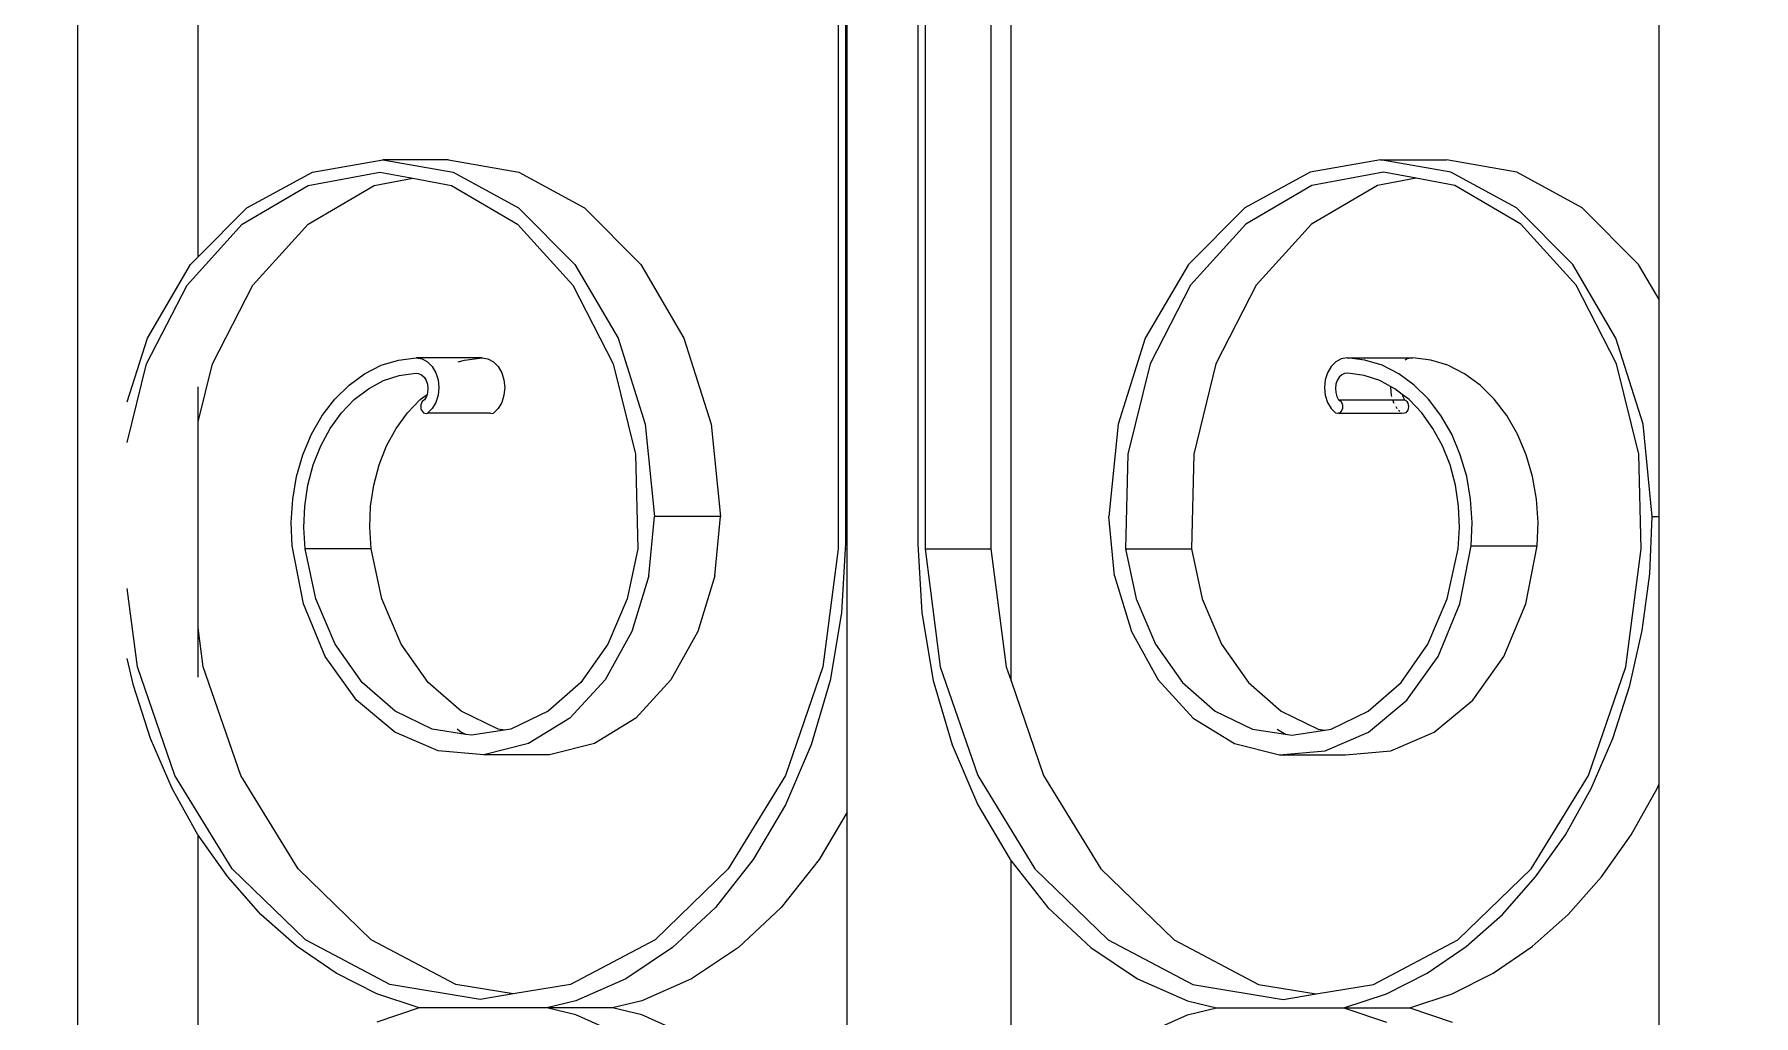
# Model space of a CAD drawing. Header units: millimetres. Extents: x 173236 to 801264, y -94969 to 615039.
# Drawn here: x 549264.1 to 549455.5, y -2539.9 to -2430.7 of the extents above; entities that cross this region are included whole.
import ezdxf

# ---------------------------------------------------------------- set-up
doc = ezdxf.new("R2010")
doc.units = ezdxf.units.MM
doc.header["$MEASUREMENT"] = 0
doc.header["$PDMODE"] = 2
for name, color, linetype in [('VOX-A-ANNO-DIMS', 160, 'Continuous'), ('VOX-A-STAIRS-STEPS', 140, 'Continuous'), ('VOX-A-WALL-PATT', 233, 'Continuous')]:
    doc.layers.add(name, color=color, linetype=linetype)
doc.styles.add('1.5 mm Rotis Annotative', font='', dxfattribs={"height": 1.5})
doc.styles.get('1.5 mm Rotis Annotative').set_extended_font_data('Rotis Sans Serif')
doc.dimstyles.new('1.5 mm Rotis Annotative', dxfattribs={"dimtxt": 1.5, "dimasz": 1, "dimexe": 1.5, "dimexo": 0, "dimgap": 1, "dimtad": 1, "dimdec": 0, "dimrnd": 5, "dimzin": 0, "dimdsep": 46, "dimtxsty": '1.5 mm Rotis Annotative', "dimblk": 'ARCHTICK', "dimcen": 0.09, "dimdle": 1, "dimadec": 0, "dimazin": 0, "dimtfac": 1, "dimtdec": 0, "dimtofl": 0, "dimtmove": 1, "dimatfit": 3, "dimfxl": 2, "dimfxlon": 1, "dimtolj": 1, "dimtzin": 0, "dimarcsym": 0})

# ---------------------------------------------------------------- blocks, each defined once
blk = doc.blocks.new('SS')
at = {"layer": 'VOX-A-WALL-PATT'}
for p, q in [((293026.63, -1240.03), (293026.63, -820.97)), ((293198.41, -1796.44), (293198.41, -955.07)), ((293185.34, -1235.4), (293185.34, -962.8)), ((293097.03, -1281.47), (293097.03, -1167.49)), ((293099.22, -1179.2), (293099.22, -1267.14)), ((293106.38, -1179.2), (293106.38, -1267.14)), ((293107.15, -1179.2), (293107.15, -1266.62)), ((293114.85, -1266.62), (293114.85, -1179.2)), ((293115.03, -1179.2), (293115.03, -1266.62)), ((293115.8, -1179.2), (293115.8, -1267.14)), ((293042.09, -1226.21), (293049.73, -1224.89)), ((293049.25, -1226.21), (293056.89, -1224.89)), ((293056.89, -1224.89), (293049.73, -1224.89)), ((293056.89, -1224.89), (293064.53, -1226.21)), ((293158.14, -1224.89), (293150.5, -1226.21)), ((293165.3, -1224.89), (293157.65, -1226.21)), ((293158.14, -1224.89), (293165.3, -1224.89)), ((293172.94, -1226.21), (293165.3, -1224.89)), ((293034.97, -1230.08), (293042.09, -1226.21)), ((293042.12, -1230.08), (293049.25, -1226.21)), ((293048.81, -1227.65), (293053.01, -1226.87)), ((293053.01, -1226.87), (293056.58, -1226.21)), ((293053.01, -1226.87), (293057.21, -1227.65)), ((293056.58, -1226.21), (293064.36, -1227.65)), ((293064.53, -1226.21), (293071.65, -1230.08)), ((293150.5, -1226.21), (293143.37, -1230.08)), ((293157.65, -1226.21), (293150.53, -1230.08)), ((293162.02, -1226.87), (293157.82, -1227.65)), ((293165.6, -1226.21), (293162.02, -1226.87)), ((293166.22, -1227.65), (293162.02, -1226.87)), ((293173.38, -1227.65), (293165.6, -1226.21)), ((293180.06, -1230.08), (293172.94, -1226.21)), ((293041.63, -1231.85), (293048.81, -1227.65)), ((293057.21, -1227.65), (293064.38, -1231.85)), ((293064.36, -1227.65), (293071.54, -1231.85)), ((293157.82, -1227.65), (293150.64, -1231.85)), ((293173.39, -1231.85), (293166.22, -1227.65)), ((293180.55, -1231.85), (293173.38, -1227.65)), ((293028.85, -1236.24), (293034.97, -1230.08)), ((293036.01, -1236.24), (293042.12, -1230.08)), ((293071.65, -1230.08), (293077.77, -1236.24)), ((293143.37, -1230.08), (293137.26, -1236.24)), ((293150.53, -1230.08), (293144.42, -1236.24)), ((293185.34, -1235.4), (293180.06, -1230.08)), ((293035.62, -1238.48), (293041.63, -1231.85)), ((293064.38, -1231.85), (293070.39, -1238.48)), ((293071.54, -1231.85), (293077.55, -1238.48)), ((293150.64, -1231.85), (293144.63, -1238.48)), ((293179.41, -1238.48), (293173.39, -1231.85)), ((293186.56, -1238.48), (293180.55, -1231.85)), ((293026.63, -1240.03), (293028.85, -1236.24)), ((293031.32, -1244.26), (293036.01, -1236.24)), ((293077.77, -1236.24), (293082.46, -1244.26)), ((293137.26, -1236.24), (293132.57, -1244.26)), ((293144.42, -1236.24), (293139.73, -1244.26)), ((293186.17, -1236.24), (293185.34, -1235.4)), ((293190.87, -1244.26), (293186.17, -1236.24)), ((293026.63, -1263.62), (293026.63, -1240.03)), ((293031.24, -1247.04), (293035.62, -1238.48)), ((293070.39, -1238.48), (293074.77, -1247.04)), ((293077.55, -1238.48), (293081.93, -1247.04)), ((293144.63, -1238.48), (293140.25, -1247.04)), ((293183.79, -1247.04), (293179.41, -1238.48)), ((293190.95, -1247.04), (293186.56, -1238.48)), ((293028.37, -1253.6), (293031.32, -1244.26)), ((293082.46, -1244.26), (293085.41, -1253.6)), ((293132.57, -1244.26), (293129.62, -1253.6)), ((293139.73, -1244.26), (293136.78, -1253.6)), ((293193.05, -1251.17), (293190.87, -1244.26)), ((293028.83, -1256.84), (293031.24, -1247.04)), ((293047.76, -1248.11), (293049.56, -1247.19)), ((293049.56, -1247.19), (293051.44, -1246.62)), ((293051.44, -1246.62), (293053.37, -1246.39)), ((293060.53, -1246.39), (293053.37, -1246.39)), ((293053.37, -1246.39), (293054, -1246.5)), ((293054, -1246.5), (293054.22, -1246.62)), ((293054.91, -1248.11), (293056.72, -1247.19)), ((293056.72, -1247.19), (293058.6, -1246.62)), ((293058.6, -1246.62), (293060.53, -1246.39)), ((293060.53, -1246.39), (293061.16, -1246.5)), ((293061.16, -1246.5), (293061.75, -1246.82)), ((293061.75, -1246.82), (293062.26, -1247.34)), ((293062.26, -1247.34), (293062.65, -1248)), ((293074.77, -1247.04), (293077.19, -1256.84)), ((293081.93, -1247.04), (293084.34, -1256.84)), ((293140.25, -1247.04), (293137.84, -1256.84)), ((293152.76, -1247.34), (293152.37, -1248)), ((293153.27, -1246.82), (293152.76, -1247.34)), ((293153.86, -1246.5), (293153.27, -1246.82)), ((293154.5, -1246.39), (293153.86, -1246.5)), ((293154.5, -1246.39), (293161.66, -1246.39)), ((293156.42, -1246.62), (293154.5, -1246.39)), ((293157.1, -1246.82), (293156.42, -1246.62)), ((293159.92, -1247.34), (293159.53, -1248)), ((293160.43, -1246.82), (293159.92, -1247.34)), ((293161.02, -1246.5), (293160.43, -1246.82)), ((293161.66, -1246.39), (293161.02, -1246.5)), ((293163.58, -1246.62), (293161.66, -1246.39)), ((293165.46, -1247.19), (293163.58, -1246.62)), ((293167.27, -1248.11), (293165.46, -1247.19)), ((293185.34, -1253.34), (293183.79, -1247.04)), ((293193.05, -1255.59), (293190.95, -1247.04)), ((293044.53, -1250.87), (293046.07, -1249.34)), ((293046.07, -1249.34), (293047.76, -1248.11)), ((293051.68, -1250.87), (293053.23, -1249.34)), ((293053.23, -1249.34), (293054.91, -1248.11)), ((293055.32, -1249.75), (293055.81, -1249.48)), ((293055.81, -1249.48), (293056.96, -1248.86)), ((293055.81, -1249.48), (293055.82, -1249.61)), ((293056.96, -1248.86), (293058.68, -1248.29)), ((293058.68, -1248.29), (293060.45, -1248.04)), ((293060.45, -1248.04), (293060.79, -1248.08)), ((293060.79, -1248.08), (293061.11, -1248.24)), ((293061.11, -1248.24), (293061.38, -1248.5)), ((293061.38, -1248.5), (293061.6, -1248.85)), ((293061.6, -1248.85), (293061.74, -1249.26)), ((293061.74, -1249.26), (293061.79, -1249.7)), ((293062.65, -1248), (293062.9, -1248.78)), ((293062.9, -1248.78), (293062.98, -1249.61)), ((293152.13, -1248.78), (293152.04, -1249.61)), ((293152.37, -1248), (293152.13, -1248.78)), ((293159.28, -1248.78), (293159.2, -1249.61)), ((293159.53, -1248), (293159.28, -1248.78)), ((293160.44, -1249.26), (293160.39, -1249.7)), ((293160.58, -1248.85), (293160.44, -1249.26)), ((293160.8, -1248.5), (293160.58, -1248.85)), ((293161.08, -1248.24), (293160.8, -1248.5)), ((293161.4, -1248.08), (293161.08, -1248.24)), ((293161.74, -1248.04), (293161.4, -1248.08)), ((293163.5, -1248.29), (293161.74, -1248.04)), ((293165.22, -1248.86), (293163.5, -1248.29)), ((293166.86, -1249.75), (293165.22, -1248.86)), ((293168.96, -1249.34), (293167.27, -1248.11)), ((293170.5, -1250.87), (293168.96, -1249.34)), ((293185.34, -1253.34), (293185.34, -1249.52)), ((293043.16, -1252.66), (293044.53, -1250.87)), ((293050.32, -1252.66), (293051.68, -1250.87)), ((293052.41, -1252.37), (293053.79, -1250.92)), ((293053.79, -1250.92), (293054.54, -1250.35)), ((293053.93, -1251.29), (293053.87, -1251.48)), ((293054.02, -1251.13), (293053.93, -1251.29)), ((293054.14, -1251.01), (293054.02, -1251.13)), ((293054.28, -1250.93), (293054.14, -1251.01)), ((293054.48, -1250.57), (293054.28, -1250.93)), ((293061.44, -1250.93), (293054.28, -1250.93)), ((293054.54, -1250.35), (293054.48, -1250.57)), ((293054.54, -1250.35), (293055.32, -1249.75)), ((293055.49, -1251.23), (293055.46, -1251.29)), ((293055.56, -1251.01), (293055.49, -1251.23)), ((293055.74, -1250.45), (293055.7, -1250.57)), ((293055.82, -1249.61), (293055.74, -1250.45)), ((293061.09, -1251.29), (293061.03, -1251.48)), ((293061.18, -1251.13), (293061.09, -1251.29)), ((293061.3, -1251.01), (293061.18, -1251.13)), ((293061.44, -1250.93), (293061.3, -1251.01)), ((293061.64, -1250.57), (293061.44, -1250.93)), ((293061.76, -1250.15), (293061.64, -1250.57)), ((293061.79, -1249.7), (293061.76, -1250.15)), ((293062.65, -1251.23), (293062.26, -1251.89)), ((293062.9, -1250.45), (293062.65, -1251.23)), ((293062.98, -1249.61), (293062.9, -1250.45)), ((293152.04, -1249.61), (293152.13, -1250.45)), ((293152.13, -1250.45), (293152.37, -1251.23)), ((293152.37, -1251.23), (293152.76, -1251.89)), ((293159.2, -1249.61), (293159.28, -1250.45)), ((293159.28, -1250.45), (293159.53, -1251.23)), ((293159.53, -1251.23), (293159.92, -1251.89)), ((293160.39, -1249.7), (293160.42, -1250.15)), ((293160.42, -1250.15), (293160.48, -1250.35)), ((293161.23, -1250.92), (293160.48, -1250.35)), ((293160.48, -1250.35), (293160.54, -1250.57)), ((293160.54, -1250.57), (293160.74, -1250.93)), ((293160.74, -1250.93), (293160.88, -1251.01)), ((293160.88, -1251.01), (293161, -1251.13)), ((293161, -1251.13), (293161.09, -1251.29)), ((293161.09, -1251.29), (293161.15, -1251.48)), ((293162.62, -1252.37), (293161.23, -1250.92)), ((293168.39, -1250.92), (293166.86, -1249.75)), ((293169.78, -1252.37), (293168.39, -1250.92)), ((293171.86, -1252.66), (293170.5, -1250.87)), ((293042, -1254.69), (293043.16, -1252.66)), ((293049.16, -1254.69), (293050.32, -1252.66)), ((293051.19, -1254.06), (293052.41, -1252.37)), ((293053.87, -1251.48), (293053.85, -1251.68)), ((293053.85, -1251.68), (293053.88, -1251.87)), ((293053.88, -1251.87), (293053.94, -1252.06)), ((293053.94, -1252.06), (293054.03, -1252.22)), ((293054.03, -1252.22), (293054.15, -1252.34)), ((293054.15, -1252.34), (293054.29, -1252.41)), ((293054.29, -1252.41), (293054.44, -1252.43)), ((293054.44, -1252.43), (293054.6, -1252.41)), ((293054.66, -1252.34), (293054.6, -1252.41)), ((293061.44, -1252.41), (293054.6, -1252.41)), ((293054.94, -1252.06), (293054.78, -1252.22)), ((293055.23, -1251.68), (293055.12, -1251.87)), ((293061.03, -1251.48), (293061.01, -1251.68)), ((293061.01, -1251.68), (293061.03, -1251.87)), ((293061.03, -1251.87), (293061.09, -1252.06)), ((293061.09, -1252.06), (293061.19, -1252.22)), ((293061.19, -1252.22), (293061.31, -1252.34)), ((293061.31, -1252.34), (293061.44, -1252.41)), ((293061.44, -1252.41), (293061.6, -1252.43)), ((293061.6, -1252.43), (293061.75, -1252.41)), ((293062.26, -1251.89), (293061.75, -1252.41)), ((293152.76, -1251.89), (293153.27, -1252.41)), ((293153.42, -1252.43), (293153.27, -1252.41)), ((293153.57, -1252.41), (293153.42, -1252.43)), ((293153.57, -1252.41), (293160.43, -1252.41)), ((293159.92, -1251.89), (293160.43, -1252.41)), ((293160.58, -1252.43), (293160.43, -1252.41)), ((293160.73, -1252.41), (293160.58, -1252.43)), ((293160.87, -1252.34), (293160.73, -1252.41)), ((293160.99, -1252.22), (293160.87, -1252.34)), ((293161.09, -1252.06), (293160.99, -1252.22)), ((293161.15, -1251.87), (293161.09, -1252.06)), ((293161.15, -1251.48), (293161.17, -1251.68)), ((293161.17, -1251.68), (293161.15, -1251.87)), ((293163.84, -1254.06), (293162.62, -1252.37)), ((293171, -1254.06), (293169.78, -1252.37)), ((293173.02, -1254.69), (293171.86, -1252.66)), ((293185.34, -1275.7), (293185.34, -1253.34)), ((293027.36, -1263.62), (293028.37, -1253.6)), ((293041.07, -1256.91), (293042, -1254.69)), ((293048.22, -1256.91), (293049.16, -1254.69)), ((293050.16, -1255.96), (293051.19, -1254.06)), ((293085.41, -1253.6), (293086.41, -1263.62)), ((293129.62, -1253.6), (293128.61, -1263.62)), ((293136.78, -1253.6), (293135.77, -1263.62)), ((293164.87, -1255.96), (293163.84, -1254.06)), ((293172.02, -1255.96), (293171, -1254.06)), ((293173.96, -1256.91), (293173.02, -1254.69)), ((293028.57, -1267.14), (293028.83, -1256.84)), ((293040.37, -1259.28), (293041.07, -1256.91)), ((293047.53, -1259.28), (293048.22, -1256.91)), ((293049.34, -1258.02), (293050.16, -1255.96)), ((293077.19, -1256.84), (293077.44, -1267.14)), ((293084.34, -1256.84), (293084.6, -1267.14)), ((293137.84, -1256.84), (293137.59, -1267.14)), ((293165.68, -1258.02), (293164.87, -1255.96)), ((293172.84, -1258.02), (293172.02, -1255.96)), ((293174.65, -1259.28), (293173.96, -1256.91)), ((293048.76, -1260.22), (293049.34, -1258.02)), ((293166.26, -1260.22), (293165.68, -1258.02)), ((293173.42, -1260.22), (293172.84, -1258.02)), ((293039.94, -1261.75), (293040.37, -1259.28)), ((293047.1, -1261.75), (293047.53, -1259.28)), ((293048.42, -1262.5), (293048.76, -1260.22)), ((293166.61, -1262.5), (293166.26, -1260.22)), ((293173.77, -1262.5), (293173.42, -1260.22)), ((293175.08, -1261.75), (293174.65, -1259.28)), ((293039.78, -1264.27), (293039.94, -1261.75)), ((293046.93, -1264.27), (293047.1, -1261.75)), ((293048.32, -1264.83), (293048.42, -1262.5)), ((293166.71, -1264.83), (293166.61, -1262.5)), ((293173.86, -1264.83), (293173.77, -1262.5)), ((293175.25, -1264.27), (293175.08, -1261.75)), ((293027.36, -1263.62), (293026.63, -1263.62)), ((293026.63, -1292.66), (293026.63, -1263.62)), ((293027.63, -1269.85), (293027.36, -1263.62)), ((293039.88, -1266.81), (293039.78, -1264.27)), ((293047.04, -1266.81), (293046.93, -1264.27)), ((293085.79, -1270.08), (293086.41, -1263.62)), ((293128.61, -1263.62), (293135.77, -1263.62)), ((293129.23, -1270.08), (293128.61, -1263.62)), ((293136.39, -1270.08), (293135.77, -1263.62)), ((293175.15, -1266.81), (293175.25, -1264.27)), ((293048.47, -1267.14), (293048.32, -1264.83)), ((293166.55, -1267.14), (293166.71, -1264.83)), ((293173.71, -1267.14), (293173.86, -1264.83)), ((293030.24, -1279.94), (293028.57, -1267.14)), ((293041.1, -1273.11), (293039.88, -1266.81)), ((293047.04, -1266.81), (293039.88, -1266.81)), ((293048.26, -1273.11), (293047.04, -1266.81)), ((293049.64, -1272.57), (293048.47, -1267.14)), ((293077.44, -1267.14), (293076.27, -1272.57)), ((293084.6, -1267.14), (293077.44, -1267.14)), ((293084.6, -1267.14), (293083.43, -1272.57)), ((293099.22, -1267.14), (293097.56, -1279.94)), ((293106.38, -1267.14), (293099.22, -1267.14)), ((293106.38, -1267.14), (293104.72, -1279.94)), ((293107.15, -1266.62), (293106.73, -1274.1)), ((293114.85, -1266.62), (293115.03, -1266.62)), ((293114.85, -1267.14), (293114.85, -1266.62)), ((293114.85, -1267.14), (293115.06, -1267.14)), ((293114.85, -1295.75), (293114.85, -1267.14)), ((293115.03, -1266.62), (293115.06, -1267.14)), ((293115.06, -1267.14), (293115.45, -1274.1)), ((293115.8, -1267.14), (293117.47, -1279.94)), ((293137.59, -1267.14), (293138.75, -1272.57)), ((293165.39, -1272.57), (293166.55, -1267.14)), ((293166.55, -1267.14), (293173.71, -1267.14)), ((293172.55, -1272.57), (293173.71, -1267.14)), ((293173.92, -1273.11), (293175.15, -1266.81)), ((293028.45, -1276), (293027.63, -1269.85)), ((293085.79, -1270.08), (293083.96, -1276.12)), ((293129.23, -1270.08), (293131.06, -1276.12)), ((293136.39, -1270.08), (293138.22, -1276.12)), ((293191.94, -1279.94), (293193.05, -1271.45)), ((293043.48, -1278.82), (293041.1, -1273.11)), ((293050.64, -1278.82), (293048.26, -1273.11)), ((293051.74, -1277.5), (293049.64, -1272.57)), ((293076.27, -1272.57), (293074.17, -1277.5)), ((293083.43, -1272.57), (293081.33, -1277.5)), ((293138.75, -1272.57), (293140.85, -1277.5)), ((293163.29, -1277.5), (293165.39, -1272.57)), ((293170.45, -1277.5), (293172.55, -1272.57)), ((293171.55, -1278.82), (293173.92, -1273.11)), ((293106.73, -1274.1), (293105.49, -1281.42)), ((293115.45, -1274.1), (293116.69, -1281.42)), ((293184.79, -1279.94), (293185.34, -1275.7)), ((293185.34, -1281.06), (293185.34, -1275.7)), ((293029.8, -1281.99), (293028.45, -1276)), ((293054.66, -1281.64), (293051.74, -1277.5)), ((293074.17, -1277.5), (293071.25, -1281.64)), ((293081.33, -1277.5), (293078.41, -1281.64)), ((293083.96, -1276.12), (293081.05, -1281.38)), ((293131.06, -1276.12), (293133.98, -1281.38)), ((293138.22, -1276.12), (293141.13, -1281.38)), ((293140.85, -1277.5), (293143.77, -1281.64)), ((293160.37, -1281.64), (293163.29, -1277.5)), ((293167.53, -1281.64), (293170.45, -1277.5)), ((293046.87, -1283.57), (293043.48, -1278.82)), ((293054.02, -1283.57), (293050.64, -1278.82)), ((293168.16, -1283.57), (293171.55, -1278.82)), ((293192.39, -1281.99), (293193.05, -1279.04)), ((293034.31, -1291.77), (293030.24, -1279.94)), ((293097.56, -1279.94), (293097.03, -1281.47)), ((293104.72, -1279.94), (293100.64, -1291.77)), ((293117.47, -1279.94), (293121.54, -1291.77)), ((293180.71, -1291.77), (293184.79, -1279.94)), ((293187.87, -1291.77), (293191.94, -1279.94)), ((293031.66, -1287.73), (293029.8, -1281.99)), ((293058.23, -1284.77), (293054.66, -1281.64)), ((293071.25, -1281.64), (293067.68, -1284.77)), ((293078.41, -1281.64), (293074.84, -1284.77)), ((293081.05, -1281.38), (293077.23, -1285.52)), ((293097.03, -1281.47), (293093.49, -1291.77)), ((293105.49, -1281.42), (293103.44, -1288.42)), ((293116.69, -1281.42), (293118.74, -1288.42)), ((293133.98, -1281.38), (293137.8, -1285.52)), ((293141.13, -1281.38), (293144.96, -1285.52)), ((293143.77, -1281.64), (293147.34, -1284.77)), ((293156.79, -1284.77), (293160.37, -1281.64)), ((293163.95, -1284.77), (293167.53, -1281.64)), ((293190.53, -1287.73), (293192.39, -1281.99)), ((293051.05, -1287.06), (293046.87, -1283.57)), ((293058.21, -1287.06), (293054.02, -1283.57)), ((293062.26, -1286.73), (293058.23, -1284.77)), ((293067.68, -1284.77), (293063.65, -1286.73)), ((293074.84, -1284.77), (293070.8, -1286.73)), ((293147.34, -1284.77), (293151.38, -1286.73)), ((293152.76, -1286.73), (293156.79, -1284.77)), ((293159.92, -1286.73), (293163.95, -1284.77)), ((293163.98, -1287.06), (293168.16, -1283.57)), ((293062.95, -1286.83), (293062.26, -1286.73)), ((293063.65, -1286.73), (293062.95, -1286.83)), ((293066.53, -1287.39), (293062.95, -1286.83)), ((293068.11, -1286.73), (293067.21, -1287.28)), ((293070.8, -1286.73), (293067.21, -1287.28)), ((293077.23, -1285.52), (293072.74, -1288.29)), ((293137.8, -1285.52), (293142.29, -1288.29)), ((293144.96, -1285.52), (293149.45, -1288.29)), ((293151.38, -1286.73), (293152.07, -1286.83)), ((293152.07, -1286.83), (293152.76, -1286.73)), ((293152.07, -1286.83), (293155.65, -1287.39)), ((293156.28, -1287.29), (293159.92, -1286.73)), ((293156.82, -1287.06), (293157.22, -1286.73)), ((293034.01, -1293.16), (293031.66, -1287.73)), ((293055.76, -1289.08), (293051.05, -1287.06)), ((293062.92, -1289.08), (293058.21, -1287.06)), ((293067.21, -1287.28), (293066.53, -1287.39)), ((293072.74, -1288.29), (293067.87, -1289.5)), ((293103.44, -1288.42), (293100.64, -1294.95)), ((293118.74, -1288.42), (293121.54, -1294.95)), ((293142.29, -1288.29), (293147.16, -1289.5)), ((293149.45, -1288.29), (293154.32, -1289.5)), ((293155.65, -1287.39), (293156.28, -1287.29)), ((293156.28, -1287.29), (293156.82, -1287.06)), ((293159.26, -1289.08), (293163.98, -1287.06)), ((293188.18, -1293.16), (293190.53, -1287.73)), ((293060.71, -1289.5), (293055.76, -1289.08)), ((293067.87, -1289.5), (293060.71, -1289.5)), ((293067.87, -1289.5), (293062.92, -1289.08)), ((293147.16, -1289.5), (293154.32, -1289.5)), ((293154.32, -1289.5), (293159.26, -1289.08)), ((293040.52, -1301.88), (293034.31, -1291.77)), ((293093.49, -1291.77), (293087.27, -1301.88)), ((293100.64, -1291.77), (293094.43, -1301.88)), ((293121.54, -1291.77), (293127.75, -1301.88)), ((293174.5, -1301.88), (293180.71, -1291.77)), ((293181.66, -1301.88), (293187.87, -1291.77)), ((293026.85, -1293.16), (293026.63, -1292.66)), ((293026.63, -1341.35), (293026.63, -1292.66)), ((293029.65, -1298.19), (293026.85, -1293.16)), ((293036.81, -1298.19), (293034.01, -1293.16)), ((293185.37, -1298.19), (293188.18, -1293.16)), ((293100.64, -1294.95), (293097.14, -1300.88)), ((293114.85, -1295.75), (293117.88, -1300.88)), ((293114.85, -1338.27), (293114.85, -1295.75)), ((293121.54, -1294.95), (293125.04, -1300.88)), ((293032.88, -1302.78), (293029.65, -1298.19)), ((293040.04, -1302.78), (293036.81, -1298.19)), ((293182.14, -1302.78), (293185.34, -1298.24)), ((293185.34, -1298.24), (293185.37, -1298.19)), ((293185.34, -1335.78), (293185.34, -1298.24)), ((293048.48, -1309.6), (293040.52, -1301.88)), ((293087.27, -1301.88), (293079.32, -1309.6)), ((293094.43, -1301.88), (293086.48, -1309.6)), ((293097.03, -1301.02), (293093.03, -1306.08)), ((293097.14, -1300.88), (293097.03, -1301.02)), ((293097.03, -1332.99), (293097.03, -1301.02)), ((293117.88, -1300.88), (293122, -1306.08)), ((293125.04, -1300.88), (293129.16, -1306.08)), ((293127.75, -1301.88), (293135.71, -1309.6)), ((293166.55, -1309.6), (293174.5, -1301.88)), ((293173.7, -1309.6), (293181.66, -1301.88)), ((293036.49, -1306.85), (293032.88, -1302.78)), ((293043.65, -1306.85), (293040.04, -1302.78)), ((293178.53, -1306.85), (293182.14, -1302.78)), ((293040.43, -1310.34), (293036.49, -1306.85)), ((293047.59, -1310.34), (293043.65, -1306.85)), ((293093.03, -1306.08), (293088.37, -1310.43)), ((293122, -1306.08), (293126.65, -1310.43)), ((293129.16, -1306.08), (293133.81, -1310.43)), ((293174.59, -1310.34), (293178.53, -1306.85)), ((293044.65, -1313.23), (293040.43, -1310.34)), ((293051.81, -1313.23), (293047.59, -1310.34)), ((293057.66, -1314.45), (293048.48, -1309.6)), ((293079.32, -1309.6), (293070.14, -1314.45)), ((293086.48, -1309.6), (293077.29, -1314.45)), ((293088.37, -1310.43), (293083.29, -1313.84)), ((293126.65, -1310.43), (293131.74, -1313.84)), ((293133.81, -1310.43), (293138.9, -1313.84)), ((293135.71, -1309.6), (293144.89, -1314.45)), ((293157.36, -1314.45), (293166.55, -1309.6)), ((293164.52, -1314.45), (293173.7, -1309.6)), ((293170.37, -1313.23), (293174.59, -1310.34)), ((293049.09, -1315.46), (293044.65, -1313.23)), ((293056.25, -1315.46), (293051.81, -1313.23)), ((293063.9, -1315.49), (293057.66, -1314.45)), ((293070.14, -1314.45), (293063.9, -1315.49)), ((293077.29, -1314.45), (293067.48, -1316.09)), ((293083.29, -1313.84), (293077.87, -1316.25)), ((293131.74, -1313.84), (293137.15, -1316.25)), ((293138.9, -1313.84), (293144.31, -1316.25)), ((293144.89, -1314.45), (293151.13, -1315.49)), ((293151.13, -1315.49), (293157.36, -1314.45)), ((293154.71, -1316.09), (293164.52, -1314.45)), ((293165.93, -1315.46), (293170.37, -1313.23)), ((293053.7, -1317.01), (293049.09, -1315.46)), ((293060.86, -1317.01), (293056.25, -1315.46)), ((293067.48, -1316.09), (293063.9, -1315.49)), ((293077.87, -1316.25), (293074.7, -1317.01)), ((293137.15, -1316.25), (293140.32, -1317.01)), ((293144.31, -1316.25), (293147.48, -1317.01)), ((293151.13, -1315.49), (293154.71, -1316.09)), ((293161.32, -1317.01), (293165.93, -1315.46)), ((293053.7, -1317.01), (293049.09, -1318.56)), ((293060.86, -1317.01), (293053.7, -1317.01)), ((293060.86, -1317.01), (293056.25, -1318.56)), ((293074.7, -1317.01), (293060.86, -1317.01)), ((293077.87, -1317.77), (293074.7, -1317.01)), ((293083.29, -1320.17), (293077.87, -1317.77)), ((293131.74, -1320.17), (293137.15, -1317.77)), ((293137.15, -1317.77), (293140.32, -1317.01)), ((293138.9, -1320.17), (293144.31, -1317.77)), ((293140.32, -1317.01), (293147.48, -1317.01)), ((293144.31, -1317.77), (293147.48, -1317.01)), ((293147.48, -1317.01), (293161.32, -1317.01)), ((293161.32, -1317.01), (293165.93, -1318.56))]:
    blk.add_line(p, q, dxfattribs=at)
blk = doc.blocks.new('_ArchTick')
at = {"color": 0, "linetype": 'ByBlock', "const_width": 0.15}
blk.add_lwpolyline([(-0.5, -0.5), (0.5, 0.5)], dxfattribs=at)
blk = doc.blocks.new('*D661')
at = {"layer": 'Defpoints', "color": 0, "transparency": 16777216}
for p in [(537437.71, -1723.82), (553695.97, -1723.82), (547999.44, -4473.82)]:
    blk.add_point(p, dxfattribs=at)
at = {"layer": 'VOX-A-ANNO-DIMS', "color": 0, "lineweight": -2, "transparency": 16777216}
for p, q in [((537437.71, -4573.82), (537437.71, -1623.82)), ((537637.71, -1723.82), (537287.71, -1723.82)), ((537637.71, -4473.82), (537287.71, -4473.82))]:
    blk.add_line(p, q, dxfattribs=at)
at = {"layer": 'VOX-A-ANNO-DIMS', "color": 0, "lineweight": -2, "transparency": 16777216, "xscale": 100, "yscale": 100, "zscale": 100}
for p, rotation in [((537437.71, -1723.82), 90), ((537437.71, -4473.82), 270)]:
    blk.add_blockref('_ArchTick', p, dxfattribs=dict(at, rotation=rotation))
at = {"layer": 'VOX-A-ANNO-DIMS', "color": 0, "transparency": 16777216, "insert": (537261.51, -3098.82), "char_height": 150, "attachment_point": 5, "rotation": 90, "style": '1.5 mm Rotis Annotative'}
blk.add_mtext('\\A1;2750', dxfattribs=at)
blk = doc.blocks.new('*D665')
at = {"layer": 'Defpoints', "color": 0, "transparency": 16777216}
for p in [(641539.18, 61543.32), (642299.94, 61543.32), (642299.94, 61417.89), (536630.73, -523.82), (560469.09, -523.82), (547516.89, -20473.82)]:
    blk.add_point(p, dxfattribs=at)
at = {"layer": 'VOX-A-ANNO-DIMS', "color": 0, "lineweight": -2, "transparency": 16777216}
for p, q in [((641539.18, 61543.32), (641539.18, 61267.89)), ((642299.94, 61543.32), (642299.94, 61267.89)), ((641439.18, 61417.89), (642399.94, 61417.89)), ((536630.73, -20573.82), (536630.73, -423.82)), ((536830.73, -523.82), (536480.73, -523.82)), ((536830.73, -20473.82), (536480.73, -20473.82))]:
    blk.add_line(p, q, dxfattribs=at)
at = {"layer": 'VOX-A-ANNO-DIMS', "color": 0, "lineweight": -2, "transparency": 16777216, "xscale": 100, "yscale": 100, "zscale": 100}
for p, rotation in [((641539.18, 61417.89), 180), ((536630.73, -523.82), 90), ((536630.73, -20473.82), 270)]:
    blk.add_blockref('_ArchTick', p, dxfattribs=dict(at, rotation=rotation))
blk.add_blockref('_ArchTick', (642299.94, 61417.89), dxfattribs=at)
at = {"layer": 'VOX-A-ANNO-DIMS', "color": 0, "transparency": 16777216, "insert": (641919.56, 61594.09), "char_height": 150, "attachment_point": 5, "style": '1.5 mm Rotis Annotative'}
blk.add_mtext('\\A1;760', dxfattribs=at)
at = {"layer": 'VOX-A-ANNO-DIMS', "color": 0, "transparency": 16777216, "insert": (536454.54, -10498.82), "char_height": 150, "attachment_point": 5, "rotation": 90, "style": '1.5 mm Rotis Annotative'}
blk.add_mtext('\\A1;19950', dxfattribs=at)

msp = doc.modelspace()

# ---------------------------------------------------------------- block references
at = {"layer": 'VOX-A-STAIRS-STEPS', "xscale": -1.024232788984593, "yscale": 1.024232788984593, "zscale": 1.024232788984593}
msp.add_blockref('SS', (849572.41, -1190.1), dxfattribs=at)

# ---------------------------------------------------------------- dimensions: what is measured, and where the dimension line sits
at = {"layer": 'VOX-A-ANNO-DIMS'}
for base, p1, p2, picture, middle in [((536630.73, -523.82), (547516.89, -20473.82), (560469.09, -523.82), '*D665', (536454.54, -10498.82)), ((537437.71, -1723.82), (547999.44, -4473.82), (553695.97, -1723.82), '*D661', (537261.51, -3098.82))]:
    dim = msp.add_linear_dim(base=base, p1=p1, p2=p2, angle=270, dimstyle='1.5 mm Rotis Annotative', dxfattribs=at)
    dim.commit()
    dim.dimension.update_dxf_attribs({"geometry": picture, "text_midpoint": middle})

doc.saveas('drawing.dxf')
